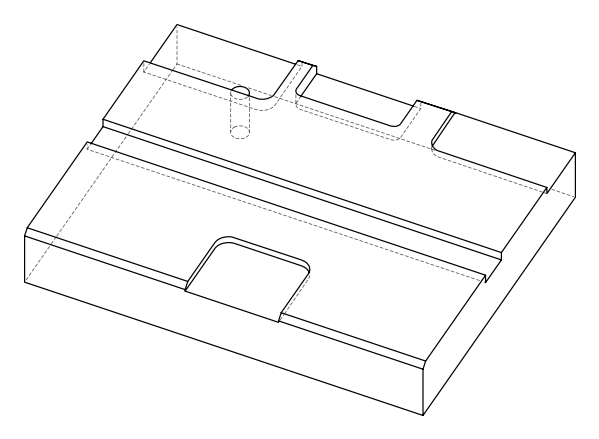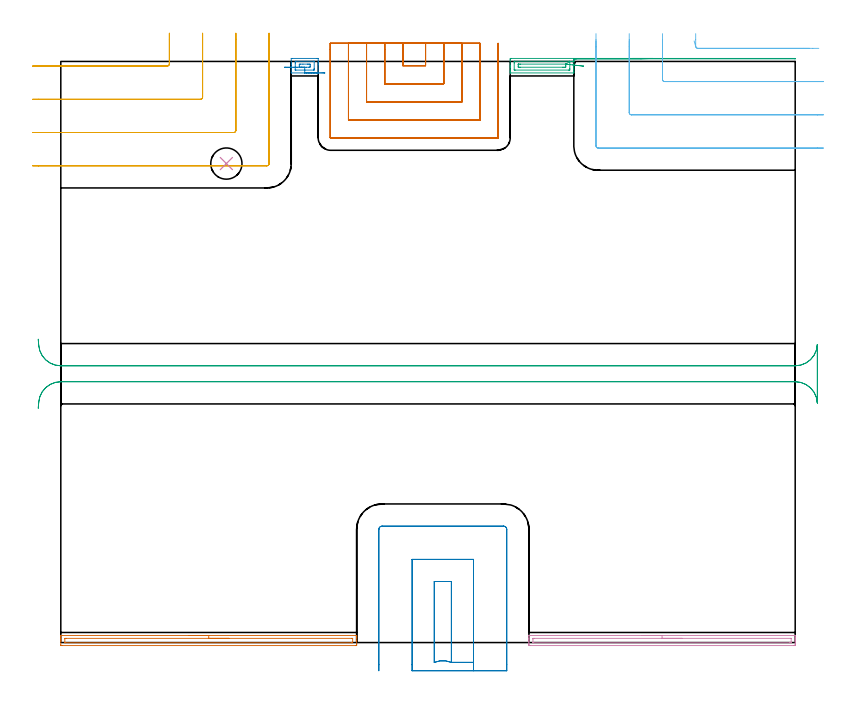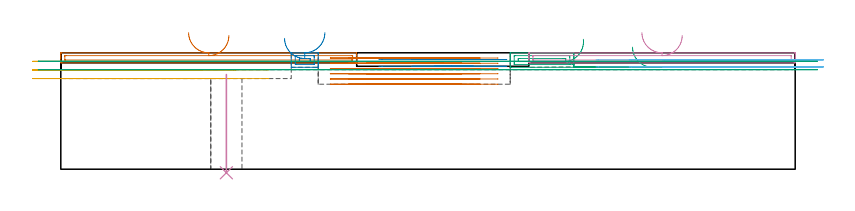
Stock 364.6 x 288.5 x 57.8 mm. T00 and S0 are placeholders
(PLAN: 10 operations, 4 tool changes, 30 min)
(1 AREA_MILL | FG_CHAMFER_SURFACE | UGT0205_001 | 2.53 min | 1878 mm3)
(2 AREA_MILL_1 | FG_CHAMFER_SURFACE_1 | UGT0205_001 | 0.51 min | 582 mm3)
(3 AREA_MILL_2 | FG_CHAMFER_SURFACE_2 | UGT0205_001 | 2 min | 3787 mm3)
(4 AREA_MILL_3 | FG_CHAMFER_SURFACE_3 | UGT0205_001 | 2.3 min | 1697 mm3)
(5 MILL_CORNER_NOTCH_RECTANGULAR | CORNER_NOTCH_RECTANGULAR | UGT0201_105 | Follow Part, ap 5.5, ae 75% | 3.5 min | 91445 mm3)
(6 MILL_CORNER_NOTCH_RECTANGULAR_1 | CORNER_NOTCH_RECTANGULAR_1 | UGT0201_105 | Follow Part, ap 5.5, ae 75% | 2.06 min | 38472 mm3)
(7 MILL_SLOT | SLOT_PARTIAL_RECTANGULAR | UGT0201_102 | Follow Part, ap 3, ae 75% | 11.26 min | 65090 mm3)
(8 MILL_SLOT_1 | SLOT_PARTIAL_RECTANGULAR_1 | UGT0201_105 | Follow Part, ap 5.5, ae 75% | 2.3 min | 38884 mm3)
(9 MILL_RECTANGULAR_SLOT | SLOT_RECTANGULAR | UGT0201_105 | Follow Part, ap 5.5, ae 75% | 3.35 min | 91580 mm3)
(10 INDEXABLE_INSERT_DRILL_THROUGH_HOLE_FROM_SOLID | STEP1HOLE | NXT0302_002 | 0.2 min | 8474 mm3)
(TOOL UGT0205_001 | Chamfer Mill 20 x 3 x 45 deg. | D20 FL50 Z2)
(TOOL UGT0201_105 | End Mill 22 mm | D22 FL25 Z2)
(TOOL UGT0201_102 | End Mill 12 mm | D12 FL16 Z2)
(TOOL NXT0302_002 | Index. Insert Drill 15.5mm [880-D1550L20-05] | D15.5 PA176 FL78 Z2)
(OP 1 AREA_MILL)
G17 G21 G94 G90
T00 M6
G54
G17 G0 G90 X63.45 Y3.5 S1061 M3
G43 Z67.8 H0
G94 G1 X63.488 Z66.928 F250.
X63.602 Z66.063
X63.791 Z65.212
X64.053 Z64.38
X64.387 Z63.574
X64.79 Z62.8
X65.258 Z62.064
X65.79 Z61.372
X66.379 Z60.729
X67.022 Z60.139
X67.714 Z59.608
X68.45 Z59.14
X69.224 Z58.737
X70.03 Z58.403
X70.862 Z58.141
X71.714 Z57.952
X72.578 Z57.838
X73.45 Z57.8
X146.725
X146.89 Y3.497 Z57.788
X146.898 Y3.376 Z57.668
X146.9 Y3.25 Z57.549
Y2.99 Z57.29
Y2.308 Z56.603
Y1.095 Z55.392
Y0.564 Z54.858
Y-0.915 Z53.381
X146.897 Y-1.18 Z53.116
X146.89 Y-1.493 Z52.803
X146.604 Y-1.498 Z52.8
X146.278 Y-1.5
X0.622
X0.296 Y-1.498
X0.01 Y-1.493 Z52.803
X0. Y-1.18 Z53.116
Y0.564 Z54.858
Y1.095 Z55.392
Y1.436 Z55.732
Y1.967 Z56.263
Y2.308 Z56.603
Y2.99 Z57.29
Y3.25 Z57.549
X0.002 Y3.376 Z57.668
X0.01 Y3.497 Z57.788
X0.175 Y3.5 Z57.8
X73.45
Y2.086 Z56.386
X144.491 Y2.085 Z56.385
X144.722 Y2.083 Z56.383
X144.845 Y2.079 Z56.379
X144.891 Y2.071 Z56.371
X144.893 Y2.046 Z56.346
X144.899 Y1.911 Z56.211
Y0.166 Z54.466
X144.895 Y0.032 Z54.332
X144.89 Y-0.068 Z54.232
X144.823 Y-0.079 Z54.221
X144.491 Y-0.083 Z54.217
X144.263 Y-0.085 Z54.215
X2.409
X2.178 Y-0.083 Z54.217
X2.055 Y-0.079 Z54.221
X2.009 Y-0.072 Z54.228
X2.007 Y-0.046 Z54.254
X2.001 Y0.089 Z54.389
Y1.834 Z56.134
X2.005 Y1.968 Z56.268
X2.01 Y2.068 Z56.368
X2.077 Y2.079 Z56.379
X2.409 Y2.083 Z56.383
X2.637 Y2.085 Z56.385
X73.45 Y2.086 Z56.386
X74.322 Z56.424
X75.186 Z56.538
X76.038 Z56.726
X76.87 Z56.989
X77.676 Z57.323
X78.45 Z57.725
X79.186 Z58.194
X79.878 Z58.725
X80.521 Z59.315
X81.11 Z59.958
X81.642 Z60.65
X82.11 Z61.386
X82.513 Z62.159
X82.847 Z62.965
X83.109 Z63.797
X83.298 Z64.649
X83.412 Z65.514
X83.45 Z66.386
G0 Z67.8
M5
M2
(OP 2 AREA_MILL_1)
G17 G21 G94 G90
T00 M6
G54
G17 G0 G90 X131.1 Y282.8 S1061 M3
G43 Z67.8 H0
G94 G1 X131.062 Z66.928 F250.
X130.948 Z66.063
X130.759 Z65.212
X130.497 Z64.38
X130.163 Z63.574
X129.76 Z62.8
X129.292 Z62.064
X128.76 Z61.372
X128.171 Z60.729
X127.528 Z60.139
X126.836 Z59.608
X126.1 Z59.14
X125.326 Z58.737
X124.52 Z58.403
X123.688 Z58.141
X122.836 Z57.952
X121.972 Z57.838
X121.1 Z57.8
X114.461
X114.41 Y282.806 Z57.792
X114.4 Y282.939 Z57.659
Y286.965 Z53.634
Y287.728 Z52.866
X114.402 Y289.996 Z50.599
X114.404 Y289.997 Z50.598
X114.904 Y290. Z50.6
X127.296
X127.796 Y289.997 Z50.598
X127.798 Y289.996 Z50.599
X127.8 Y288.613 Z51.982
Y288.231 Z52.363
Y287.728 Z52.866
Y286.965 Z53.634
Y286.843 Z53.756
Y282.938 Z57.66
X127.79 Y282.806 Z57.792
X127.739 Y282.8 Z57.8
X121.1
Y284.214 Z56.386
X116.674
X116.647
X116.466 Y284.217 Z56.383
X116.422 Y284.22 Z56.38
X116.41 Y284.223 Z56.377
X116.407 Y284.236 Z56.364
X116.402 Y284.274 Z56.326
X116.401 Y284.313 Z56.288
X116.4 Y284.461 Z56.139
Y287.728 Z52.872
Y288.001 Z52.599
X116.404 Y288.276 Z52.324
X116.41 Y288.458 Z52.142
X116.416 Y288.579 Z52.021
X116.701 Y288.586 Z52.014
X125.553
X125.734 Y288.583 Z52.017
X125.778 Y288.58 Z52.02
X125.79 Y288.577 Z52.023
X125.793 Y288.564 Z52.036
X125.798 Y288.526 Z52.074
X125.799 Y288.488 Z52.112
X125.8 Y288.339 Z52.261
Y285.072 Z55.528
Y284.799 Z55.801
X125.796 Y284.524 Z56.076
X125.79 Y284.342 Z56.258
X125.784 Y284.221 Z56.379
X125.499 Y284.214 Z56.386
X121.1
Y285.629 Z54.971
X119.659
X119.33
X118.77 Y285.632 Z54.968
X118.444 Y285.636 Z54.964
X118.405 Y285.957 Z54.643
X118.402 Y286. Z54.6
Y286.843 Z53.757
X118.403 Y286.884 Z53.716
X118.444 Y287.165 Z53.435
X119.003 Y287.17 Z53.43
X120.215 Y287.172 Z53.428
X122.541 Y287.171 Z53.429
X122.87
X123.43 Y287.168 Z53.432
X123.756 Y287.165 Z53.435
X123.795 Y286.843 Z53.757
X123.798 Y286.8 Z53.8
Y285.957 Z54.643
X123.797 Y285.917 Z54.684
X123.756 Y285.636 Z54.964
X123.197 Y285.63 Z54.97
X121.985 Y285.628 Z54.972
X121.1 Y285.629 Z54.971
X120.229 Z55.01
X119.364 Z55.123
X118.512 Z55.312
X117.68 Z55.574
X116.874 Z55.908
X116.1 Z56.311
X115.364 Z56.78
X114.672 Z57.311
X114.029 Z57.9
X113.44 Z58.543
X112.908 Z59.235
X112.44 Z59.971
X112.037 Z60.745
X111.703 Z61.551
X111.441 Z62.383
X111.252 Z63.235
X111.138 Z64.1
X111.1 Z64.971
G0 Z67.8
M5
M2
(OP 3 AREA_MILL_2)
G17 G21 G94 G90
T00 M6
G54
G17 G0 G90 X283.85 Y290. S1061 M3
G43 Z67.8 H0
Z60.6
G94 G1 X283.888 Z59.728 F250.
X284.002 Z58.863
X284.191 Z58.012
X284.453 Z57.18
X284.787 Z56.374
X285.19 Z55.6
X285.658 Z54.864
X286.19 Z54.172
X286.779 Z53.529
X287.422 Z52.94
X288.114 Z52.408
X288.85 Z51.94
X289.624 Z51.537
X290.43 Z51.203
X291.262 Z50.941
X292.113 Z50.752
X292.978 Z50.638
X293.85 Z50.6
X364.275
X364.428 Y289.999 Z50.601
X364.504 Y289.997 Z50.603
X364.594 Y289.99 Z50.604
X364.6 Y289.854 Z50.737
X364.598 Y289.848 Z50.743
X364.58 Y289.803 Z50.789
X364.428 Y289.8 Z50.8
X255.881
X255.434 Y289.798 Z50.792
X255.162 Y289.799 Z50.797
X255.099 Y289.797 Z50.795
X255.042 Z50.796
X254.987 Y289.799 Z50.799
X254.7 Y289.8 Z50.8
Y289.498 Z51.099
Y285.957 Z54.637
Y285.388 Z55.209
Y285.072 Z55.524
Y284.503 Z56.093
Y284.187 Z56.408
Y283.556 Z57.043
Y283.158 Z57.441
Y282.821 Z57.769
X254.692 Y282.802 Z57.788
X254.541 Y282.8 Z57.8
X223.272
X223.108 Y282.802 Z57.788
X223.1 Y282.823 Z57.768
Y283.186 Z57.413
Y283.506 Z57.093
Y284.187 Z56.408
Y285.413 Z55.184
Y285.957 Z54.637
Y286.57 Z54.025
Y289.226 Z51.371
X223.103 Y289.498 Z51.099
X223.109 Y289.991 Z50.606
X223.217 Y289.995 Z50.603
X223.719 Y290. Z50.6
X293.85
X288.043 Y289.8 Z50.8
X255.875
X255.434 Y289.798 Z50.792
X255.163 Z50.798
X255.099 Y289.797 Z50.795
X255.042 Z50.796
X254.987 Y289.799 Z50.799
X254.7 Y289.8 Z50.8
Y289.213 Z51.384
Y288.613 Z51.983
Y288.533 Z52.063
X254.644 Y288.531 Z52.065
X254.094 Y288.513 Z52.087
X252.696 Y288.46 Z52.14
X252.7 Y288.224 Z52.376
X252.699 Y285.072 Z55.528
X252.697 Y284.686 Z55.914
X252.69 Y284.295 Z56.305
X252.677 Y284.221 Z56.379
X252.631 Y284.219 Z56.381
X252.524 Y284.216 Z56.384
X252.307 Y284.214 Z56.386
X252.28
X225.505 Y284.215 Z56.385
X225.477 Y284.216 Z56.384
X225.11 Y284.233 Z56.367
X225.107 Y284.342 Z56.258
X225.101 Y284.587 Z56.013
X225.1 Y287.728 Z52.872
X225.101 Y288.128 Z52.472
X225.108 Y288.531 Z52.069
X225.11 Y288.579 Z52.021
X225.128 Y288.581 Z52.019
X225.181 Y288.583 Z52.017
X225.289 Y288.585 Z52.015
X252.529
X252.626 Y288.584 Z52.016
X252.673 Y288.581 Z52.019
X252.689 Y288.579 Z52.021
X252.691 Y288.564 Z52.036
X252.696 Y288.46 Z52.14
X250.685 Y287.166 Z53.434
X250.69 Y287.138 Z53.462
X250.695 Y287.02 Z53.58
X250.699 Y286.843 Z53.757
X250.7 Y286.665 Z53.935
X250.696 Y285.957 Z54.643
X250.692 Y285.787 Z54.813
X250.677 Y285.635 Z54.965
X250.52 Y285.634 Z54.966
X249.958 Y285.63 Z54.97
X249.627 Y285.629 Z54.971
X249.066 Y285.628 Z54.972
X228.186 Y285.629 Z54.971
X227.623 Y285.63 Z54.97
X227.292 Y285.633 Z54.967
X227.183 Y285.635 Z54.965
X227.11 Y285.646 Z54.954
X227.106 Y285.767 Z54.833
X227.102 Y285.957 Z54.643
X227.1 Y286.147 Z54.453
Y286.843 Z53.757
X227.101 Y287.032 Z53.568
X227.104 Y287.096 Z53.504
X227.11 Y287.146 Z53.454
X227.114 Y287.165 Z53.435
X227.127 Y287.166 Z53.434
X227.292 Y287.169 Z53.431
X227.854 Y287.171 Z53.429
X228.186 Y287.172 Z53.428
X250.52 Y287.171 Z53.429
X250.631 Y287.169 Z53.431
X250.67 Y287.167 Z53.433
X250.685 Y287.166 Z53.434
X251.541 Y287.067 Z53.571
X252.382 Y286.97 Z53.782
X253.201 Y286.876 Z54.067
X253.993 Y286.785 Z54.422
X254.751 Y286.698 Z54.845
X255.469 Y286.615 Z55.333
X256.143 Y286.538 Z55.882
X256.766 Y286.466 Z56.489
X257.334 Y286.401 Z57.147
X257.843 Y286.342 Z57.853
X258.29 Y286.291 Z58.601
X258.669 Y286.247 Z59.385
X258.98 Y286.212 Z60.2
X259.218 Y286.184 Z61.039
X259.383 Y286.165 Z61.895
X259.474 Y286.155 Z62.763
X259.488 Y286.153 Z63.635
X259.428 Y286.16 Z64.505
G0 Z67.8
M5
M2
(OP 4 AREA_MILL_3)
G17 G21 G94 G90
T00 M6
G54
G17 G0 G90 X288.5 Y3.5 S1061 M3
G43 Z67.8 H0
G94 G1 X288.538 Z66.928 F250.
X288.652 Z66.063
X288.841 Z65.212
X289.103 Z64.38
X289.437 Z63.574
X289.84 Z62.8
X290.308 Z62.064
X290.84 Z61.372
X291.429 Z60.729
X292.072 Z60.139
X292.764 Z59.608
X293.5 Z59.14
X294.274 Z58.737
X295.08 Z58.403
X295.912 Z58.141
X296.764 Z57.952
X297.628 Z57.838
X298.5 Z57.8
X364.456
X364.59 Y3.497 Z57.788
X364.598 Y3.398 Z57.69
X364.6 Y3.294 Z57.593
Y2.618 Z56.917
Y1.998 Z56.298
Y1.436 Z55.732
Y1.155 Z55.452
Y0.564 Z54.861
Y0.283 Z54.58
Y-0.308 Z53.986
Y-0.885 Z53.41
X364.597 Y-1.18 Z53.115
X364.59 Y-1.492 Z52.803
X364.335 Y-1.497 Z52.8
X364.011 Y-1.5
X232.989
X232.665 Y-1.497
X232.41 Y-1.492 Z52.803
X232.4 Y-1.18 Z53.115
Y-0.885 Z53.41
Y-0.308 Z53.986
Y0.283 Z54.58
Y0.564 Z54.861
Y1.155 Z55.452
Y1.436 Z55.732
Y1.998 Z56.298
Y2.308 Z56.607
Y3.294 Z57.593
X232.402 Y3.398 Z57.69
X232.41 Y3.497 Z57.788
X232.544 Y3.5 Z57.8
X298.5
Y2.086 Z56.386
X362.228 Y2.085 Z56.385
X362.457 Y2.084 Z56.384
X362.562 Y2.081 Z56.381
X362.584 Y2.079 Z56.379
X362.59 Y2.07 Z56.37
X362.594 Y2.05 Z56.35
X362.599 Y1.945 Z56.245
X362.6 Y0.2 Z54.5
X362.598 Y0.079 Z54.379
X362.594 Y-0.018 Z54.282
X362.59 Y-0.077 Z54.223
X362.559 Y-0.079 Z54.221
X362.228 Y-0.083 Z54.217
X362. Y-0.085 Z54.215
X234.772
X234.543 Y-0.084 Z54.216
X234.438 Y-0.081 Z54.219
X234.416 Y-0.079 Z54.221
X234.41 Y-0.07 Z54.23
X234.406 Y-0.05 Z54.25
X234.401 Y0.055 Z54.355
X234.4 Y1.8 Z56.1
X234.402 Y1.921 Z56.221
X234.406 Y2.018 Z56.318
X234.41 Y2.077 Z56.377
X234.441 Y2.079 Z56.379
X234.772 Y2.083 Z56.383
X235. Y2.085 Z56.385
X298.5 Y2.086 Z56.386
X299.372 Z56.424
X300.236 Z56.538
X301.088 Z56.726
X301.92 Z56.989
X302.726 Z57.323
X303.5 Z57.725
X304.236 Z58.194
X304.928 Z58.725
X305.571 Z59.315
X306.16 Z59.958
X306.692 Z60.65
X307.16 Z61.386
X307.563 Z62.159
X307.897 Z62.965
X308.159 Z63.797
X308.348 Z64.649
X308.462 Z65.514
X308.5 Z66.386
G0 Z67.8
M5
M2
(OP 5 MILL_CORNER_NOTCH_RECTANGULAR)
G17 G21 G94 G90
T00 M6
G54
G17 G0 G90 X-14. Y286.2 S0 M3
G43 Z67.8 H0
Z53.533
G94 G1 X-11. F250.
X52.806 F500.
G3 X53.9 Y287.294 R1.1
G1 Y299.5
Y302.5 F250.
G0 Z67.8
X-14. Y269.7
Z53.533
G1 X-11.
X69.305 F500.
G3 X70.4 Y270.795 R1.1
G1 Y299.5
Y302.5 F250.
G0 Z67.8
X-14. Y253.2
Z53.533
G1 X-11.
X85.805 F500.
G3 X86.9 Y254.295 R1.1
G1 Y299.5
Y302.5 F250.
G0 Z67.8
X-14. Y236.7
Z53.533
G1 X-11.
X102.305 F500.
G3 X103.4 Y237.795 R1.1
G1 Y299.5
Y302.5 F250.
G0 Z67.8
X-14. Y286.2
Z49.267
G1 X-11.
X52.806 F500.
G3 X53.9 Y287.294 R1.1
G1 Y299.5
Y302.5 F250.
G0 Z67.8
X-14. Y269.7
Z49.267
G1 X-11.
X69.305 F500.
G3 X70.4 Y270.795 R1.1
G1 Y299.5
Y302.5 F250.
G0 Z67.8
X-14. Y253.2
Z49.267
G1 X-11.
X85.805 F500.
G3 X86.9 Y254.295 R1.1
G1 Y299.5
Y302.5 F250.
G0 Z67.8
X-14. Y236.7
Z49.267
G1 X-11.
X102.305 F500.
G3 X103.4 Y237.795 R1.1
G1 Y299.5
Y302.5 F250.
G0 Z67.8
X-14. Y286.2
Z45.
G1 X-11.
X52.806 F500.
G3 X53.9 Y287.294 R1.1
G1 Y299.5
Y302.5 F250.
G0 Z67.8
X-14. Y269.7
Z45.
G1 X-11.
X69.305 F500.
G3 X70.4 Y270.795 R1.1
G1 Y299.5
Y302.5 F250.
G0 Z67.8
X-14. Y253.2
Z45.
G1 X-11.
X85.805 F500.
G3 X86.9 Y254.295 R1.1
G1 Y299.5
Y302.5 F250.
G0 Z67.8
X-14. Y236.7
Z45.
G1 X-11.
X102.305 F500.
G3 X103.4 Y237.795 R1.1
G1 Y299.5
Y302.5 F250.
G0 Z67.8
M5
M2
(OP 6 MILL_CORNER_NOTCH_RECTANGULAR_1)
G17 G21 G94 G90
T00 M6
G54
G17 G0 G90 X314.422 Y298.686 S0 M3
G43 Z67.8 H0
Z54.3
G94 G1 X315.241 Y295.8 F250.
G3 X316.293 Y295. R1.1 F500.
G1 X368.718
X371.718 F250.
G0 Z67.8
X298.7 Y298.8
Z54.3
G1 Y295.8
Y279.595 F500.
G3 X299.795 Y278.5 R1.1
G1 X375.6
X378.6 F250.
G0 Z67.8
X282.2 Y298.8
Z54.3
G1 Y295.8
Y263.095 F500.
G3 X283.295 Y262. R1.1
G1 X375.6
X378.6 F250.
G0 Z67.8
X265.7 Y298.8
Z54.3
G1 Y295.8
Y246.595 F500.
G3 X266.795 Y245.5 R1.1
G1 X375.6
X378.6 F250.
G0 Z67.8
X315.2 Y302.299
Z50.8
G1 Y299.299
Y296.094 F500.
G3 X316.294 Y295. R1.1
G1 X373.323
X376.323 F250.
G0 Z67.8
X298.7 Y302.299
Z50.8
G1 Y299.299
Y279.595 F500.
G3 X299.795 Y278.5 R1.1
G1 X375.6
X378.6 F250.
G0 Z67.8
X282.2 Y302.299
Z50.8
G1 Y299.299
Y263.095 F500.
G3 X283.295 Y262. R1.1
G1 X375.6
X378.6 F250.
G0 Z67.8
X265.7 Y302.299
Z50.8
G1 Y299.299
Y246.595 F500.
G3 X266.795 Y245.5 R1.1
G1 X375.6
X378.6 F250.
G0 Z67.8
M5
M2
(OP 7 MILL_SLOT)
G17 G21 G94 G90
T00 M6
G54
G17 G0 G90 X169.8 Y297.5 S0 M3
G43 Z67.8 H0
Z55.2
G94 G1 Y294.5 F250.
Y286.4 F500.
X181.1
Y294.5
Y297.5 F250.
X160.8
Y294.5
Y277.4 F500.
X190.1
Y294.5
Y297.5 F250.
X151.8
Y294.5
Y268.4 F500.
X199.1
Y294.5
Y297.5 F250.
X142.8
Y294.5
Y259.4 F500.
X208.1
Y294.5
Y297.5 F250.
X133.8
Y294.5
Y250.6 F500.
G3 X134. Y250.4 R0.2
G1 X216.9
G3 X217.1 Y250.6 R0.2
G1 Y294.5
Y297.5 F250.
G0 X169.8 Z52.6
G1 Y294.5
Y286.4 F500.
X181.1
Y294.5
Y297.5 F250.
X160.8
Y294.5
Y277.4 F500.
X190.1
Y294.5
Y297.5 F250.
X151.8
Y294.5
Y268.4 F500.
X199.1
Y294.5
Y297.5 F250.
X142.8
Y294.5
Y259.4 F500.
X208.1
Y294.5
Y297.5 F250.
X133.8
Y294.5
Y250.6 F500.
G3 X134. Y250.4 R0.2
G1 X216.9
G3 X217.1 Y250.6 R0.2
G1 Y294.5
Y297.5 F250.
G0 X169.8 Z50.
G1 Y294.5
Y286.4 F500.
X181.1
Y294.5
Y297.5 F250.
X160.8
Y294.5
Y277.4 F500.
X190.1
Y294.5
Y297.5 F250.
X151.8
Y294.5
Y268.4 F500.
X199.1
Y294.5
Y297.5 F250.
X142.8
Y294.5
Y259.4 F500.
X208.1
Y294.5
Y297.5 F250.
X133.8
Y294.5
Y250.6 F500.
G3 X134. Y250.4 R0.2
G1 X216.9
G3 X217.1 Y250.6 R0.2
G1 Y294.5
Y297.5 F250.
G0 X169.8 Z47.4
G1 Y294.5
Y286.4 F500.
X181.1
Y294.5
Y297.5 F250.
X160.8
Y294.5
Y277.4 F500.
X190.1
Y294.5
Y297.5 F250.
X151.8
Y294.5
Y268.4 F500.
X199.1
Y294.5
Y297.5 F250.
X142.8
Y294.5
Y259.4 F500.
X208.1
Y294.5
Y297.5 F250.
X133.8
Y294.5
Y250.6 F500.
G3 X134. Y250.4 R0.2
G1 X216.9
G3 X217.1 Y250.6 R0.2
G1 Y294.5
Y297.5 F250.
G0 X169.8 Z44.8
G1 Y294.5
Y286.4 F500.
X181.1
Y294.5
Y297.5 F250.
X160.8
Y294.5
Y277.4 F500.
X190.1
Y294.5
Y297.5 F250.
X151.8
Y294.5
Y268.4 F500.
X199.1
Y294.5
Y297.5 F250.
X142.8
Y294.5
Y259.4 F500.
X208.1
Y294.5
Y297.5 F250.
X133.8
Y294.5
Y250.6 F500.
G3 X134. Y250.4 R0.2
G1 X216.9
G3 X217.1 Y250.6 R0.2
G1 Y294.5
Y297.5 F250.
G0 X169.8 Z42.2
G1 Y294.5
Y286.4 F500.
X181.1
Y294.5
Y297.5 F250.
X160.8
Y294.5
Y277.4 F500.
X190.1
Y294.5
Y297.5 F250.
X151.8
Y294.5
Y268.4 F500.
X199.1
Y294.5
Y297.5 F250.
X142.8
Y294.5
Y259.4 F500.
X208.1
Y294.5
Y297.5 F250.
X133.8
Y294.5
Y250.6 F500.
G3 X134. Y250.4 R0.2
G1 X216.9
G3 X217.1 Y250.6 R0.2
G1 Y294.5
Y297.5 F250.
G0 Z67.8
M5
M2
(OP 8 MILL_SLOT_1)
G17 G21 G94 G90
T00 M6
G54
G17 G0 G90 X204.9 Y-14. S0 M3
G43 Z67.8 H0
Z54.45
G94 G1 Y-11. F250.
Y-9.851 F500.
X193.9
G3 X185.4 Y-9.851 R11.
G1 Y30.3
X193.9
Y-9.851
X204.9
Y41.3
X174.4
Y-11.
Y-14. F250.
X221.4
Y-11.
Y56.2 F500.
G3 X219.8 Y57.8 R1.6
G1 X159.5
G3 X157.9 Y56.2 R1.6
G1 Y-11.
Y-14. F250.
G0 X204.9 Z51.1
G1 Y-11.
Y-9.851 F500.
X193.9
G3 X185.4 Y-9.851 R11.
G1 Y30.3
X193.9
Y-9.851
X204.9
Y41.3
X174.4
Y-11.
Y-14. F250.
X221.4
Y-11.
Y56.2 F500.
G3 X219.8 Y57.8 R1.6
G1 X159.5
G3 X157.9 Y56.2 R1.6
G1 Y-11.
Y-14. F250.
G0 Z67.8
M5
M2
(OP 9 MILL_RECTANGULAR_SLOT)
G17 G21 G94 G90
T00 M6
G54
G17 G0 G90 X-11.191 Y116.32 S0 M3
G43 Z67.8 H0
Z53.6
G94 G1 X-10.97 Y119.312 F250.
G2 X0. Y129.5 R11. F500.
G1 X364.6
G2 X375.59 Y118.969 R11.
G1 Y147.931
G2 X364.6 Y137.4 R11.
G1 X0.
G2 X-10.97 Y147.588 R11.
G1 X-11.191 Y150.58 F250.
G0 Y116.32 Z49.4
G1 X-10.97 Y119.312
G2 X0. Y129.5 R11. F500.
G1 X364.6
G2 X375.59 Y118.969 R11.
G1 X375.6
Y147.931
X375.59
G2 X364.6 Y137.4 R11.
G1 X0.
G2 X-10.97 Y147.588 R11.
G1 X-11.191 Y150.58 F250.
G0 Z67.8
M5
M2
(OP 10 INDEXABLE_INSERT_DRILL_THROUGH_HOLE_FROM_SOLID)
G17 G21 G94 G90
T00 M6
G54
G17 G0 G90 X82.2 Y237.8 S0 M3
G43 Z67.8 H1
G94 G81 G98 Z-1.771 F250. R47.
G80
M5
M2
